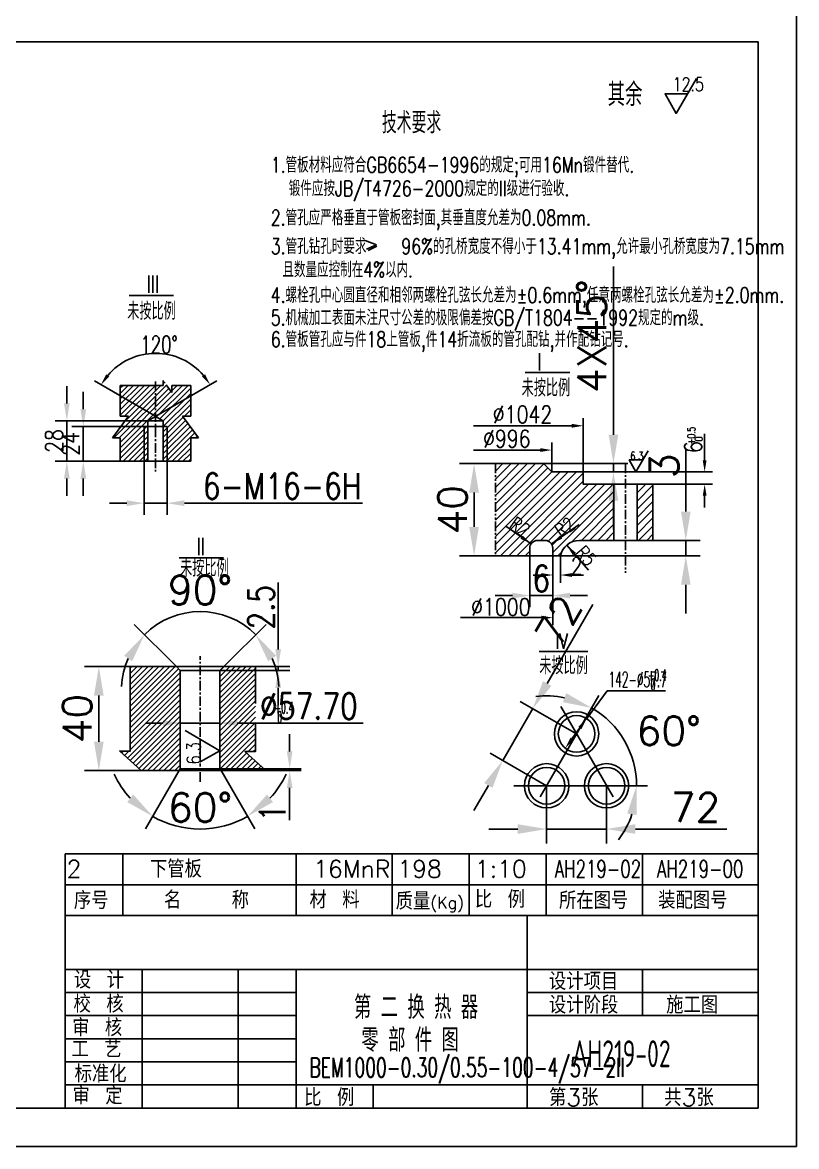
# Model space of a CAD drawing. Header units: millimetres. Extents: x 394735 to 397054, y -22030 to -21189.
# Drawn here: x 395374.6 to 395575.7, y -22023.9 to -21731.9 of the extents above; entities that cross this region are included whole.
import ezdxf

# ---------------------------------------------------------------- set-up
doc = ezdxf.new("R2010")
doc.units = ezdxf.units.MM
doc.linetypes.add('CENTERX2', pattern=[4, 2.5, -0.5, 0.5, -0.5])
doc.linetypes.add('PHANTOMX2', pattern=[5, 2.5, -0.5, 0.5, -0.5, 0.5, -0.5])
for name, color, linetype in [('16CEN', 6, 'CENTERX2'), ('16CON', 4, 'Continuous'), ('16CON2', 3, 'Continuous'), ('16DIM', 3, 'Continuous'), ('16TXT', 3, 'Continuous'), ('PHANTOMX2', 3, 'PHANTOMX2')]:
    doc.layers.add(name, color=color, linetype=linetype)
doc.styles.add('HZ', font='txt', dxfattribs={"width": 0.8, "bigfont": 'HZTXT.SHX'})
doc.styles.add('HZ1', font='ascii.shx', dxfattribs={"width": 0.75, "bigfont": 'hztxt2.shx'})
doc.styles.get("Standard").update_dxf_attribs({"font": 'txt', "bigfont": 'gbcbig.shx'})
doc.dimstyles.get("Standard").update_dxf_attribs({"dimscale": 1.5, "dimtxt": 5, "dimasz": 5, "dimexe": 2.5, "dimexo": 0, "dimgap": 1.25, "dimtad": 3, "dimdec": 0, "dimdsep": 46, "dimtxsty": 'Standard', "dimcen": 0, "dimaunit": 1, "dimadec": 0, "dimazin": 0, "dimtfac": 1, "dimtdec": 4, "dimtmove": 0, "dimatfit": 1, "dimfxl": 1, "dimtolj": 1, "dimtzin": 0, "dimarcsym": 0})

# ---------------------------------------------------------------- blocks, each defined once
blk = doc.blocks.new('*D635')
at = {"layer": '16DIM', "color": 0, "lineweight": -2}
for p, q in [((395425.88, -21902.76), (395425.88, -21916.92)), ((395415.58, -21903.83), (395415.58, -21916.92)), ((395411.08, -21913.92), (395406.58, -21913.92)), ((395415.58, -21913.92), (395425.88, -21913.92)), ((395430.38, -21913.92), (395463.08, -21913.92))]:
    blk.add_line(p, q, dxfattribs=at)
at = {"layer": '16DIM', "color": 0}
for points in [[(395411.08, -21913.17), (395411.08, -21914.67), (395415.58, -21913.92)], [(395430.38, -21913.17), (395430.38, -21914.67), (395425.88, -21913.92)]]:
    blk.add_solid(points, dxfattribs=at)
at = {"layer": 'Defpoints', "color": 0}
for p in [(395425.88, -21902.76), (395415.58, -21903.83), (395425.88, -21913.92)]:
    blk.add_point(p, dxfattribs=at)
at = {"layer": '16DIM', "color": 0, "insert": (395448.98, -21909.49), "char_height": 6.75, "attachment_point": 5, "style": 'HZ'}
blk.add_mtext('\\A1;%%C57.70', dxfattribs=at)
blk = doc.blocks.new('*D636')
at = {"layer": '16DIM', "color": 0, "lineweight": -2}
for p, q in [((395441.01, -21894.74), (395441.01, -21877.34)), ((395429.68, -21899.24), (395444.01, -21899.24)), ((395441.01, -21900.24), (395441.01, -21899.24)), ((395425.8, -21900.24), (395444.01, -21900.24)), ((395441.01, -21904.74), (395441.01, -21909.24))]:
    blk.add_line(p, q, dxfattribs=at)
at = {"layer": '16DIM', "color": 0}
for points in [[(395440.26, -21894.74), (395441.76, -21894.74), (395441.01, -21899.24)], [(395440.26, -21904.74), (395441.76, -21904.74), (395441.01, -21900.24)]]:
    blk.add_solid(points, dxfattribs=at)
at = {"layer": 'Defpoints', "color": 0}
for p in [(395429.68, -21899.24), (395441.01, -21899.24), (395425.8, -21900.24)]:
    blk.add_point(p, dxfattribs=at)
at = {"layer": '16DIM', "color": 0, "insert": (395436.58, -21883.79), "char_height": 6.75, "attachment_point": 5, "rotation": 90, "style": 'HZ'}
blk.add_mtext('\\A1;2.5', dxfattribs=at)
blk = doc.blocks.new('*D637')
at = {"layer": '16DIM', "color": 0, "lineweight": -2}
for p, q in [((395443.99, -21921.24), (395443.99, -21916.74)), ((395425.88, -21925.74), (395446.99, -21925.74)), ((395434.17, -21926.24), (395446.99, -21926.24)), ((395443.99, -21925.74), (395443.99, -21926.24)), ((395443.99, -21930.74), (395443.99, -21939.14))]:
    blk.add_line(p, q, dxfattribs=at)
at = {"layer": '16DIM', "color": 0}
for points in [[(395443.24, -21921.24), (395444.74, -21921.24), (395443.99, -21925.74)], [(395443.24, -21930.74), (395444.74, -21930.74), (395443.99, -21926.24)]]:
    blk.add_solid(points, dxfattribs=at)
at = {"layer": 'Defpoints', "color": 0}
for p in [(395425.88, -21925.74), (395434.17, -21926.24), (395443.99, -21926.24)]:
    blk.add_point(p, dxfattribs=at)
at = {"layer": '16DIM', "color": 0, "insert": (395439.56, -21937.19), "char_height": 6.75, "attachment_point": 5, "rotation": 90, "style": 'HZ'}
blk.add_mtext('\\A1;1', dxfattribs=at)
blk = doc.blocks.new('*D641')
at = {"layer": '16DIM', "color": 0, "lineweight": -2}
for p, q in [((395414.58, -21899.24), (395403.62, -21888.28)), ((395426.88, -21899.24), (395437.85, -21888.28))]:
    blk.add_line(p, q, dxfattribs=at)
for start, end in [(45, 135), (156.135, 177.2699), (2.7301, 23.865)]:
    blk.add_arc((395420.73, -21905.39), 20.45, start, end, dxfattribs=at)
at = {"layer": '16DIM', "color": 0}
for points in [[(395401, -21896.41), (395403.07, -21897.83), (395406.28, -21890.94)], [(395438.4, -21897.83), (395440.47, -21896.41), (395435.19, -21890.94)]]:
    blk.add_solid(points, dxfattribs=at)
at = {"layer": 'Defpoints', "color": 0}
for p in [(395426.03, -21885.64), (395414.58, -21899.24), (395426.88, -21899.24), (395415.58, -21900.24), (395425.88, -21900.24)]:
    blk.add_point(p, dxfattribs=at)
at = {"layer": '16DIM', "color": 0, "insert": (395420.73, -21879.32), "char_height": 7.5, "attachment_point": 5}
blk.add_mtext('\\A1;90%%D', dxfattribs=at)
blk = doc.blocks.new('*D642')
at = {"layer": '16DIM', "color": 0, "lineweight": -2}
for p, q in [((395415.3, -21926.24), (395406.56, -21941.38)), ((395426.17, -21926.24), (395434.91, -21941.38))]:
    blk.add_line(p, q, dxfattribs=at)
for start, end in [(204.9396, 222.4698), (317.5302, 335.0604), (240, 300)]:
    blk.add_arc((395420.73, -21916.82), 24.61, start, end, dxfattribs=at)
at = {"layer": '16DIM', "color": 0}
for points in [[(395403.37, -21932.47), (395401.8, -21934.42), (395408.43, -21938.14)], [(395439.67, -21934.42), (395438.1, -21932.47), (395433.04, -21938.14)]]:
    blk.add_solid(points, dxfattribs=at)
at = {"layer": 'Defpoints', "color": 0}
for p in [(395415.3, -21926.24), (395415.58, -21925.74), (395425.88, -21925.74), (395426.17, -21926.24), (395416.46, -21941.06)]:
    blk.add_point(p, dxfattribs=at)
at = {"layer": '16DIM', "color": 0, "insert": (395420.73, -21935.81), "char_height": 7.5, "attachment_point": 5}
blk.add_mtext('\\A1;60%%D', dxfattribs=at)
blk = doc.blocks.new('*D643')
at = {"layer": '16CON2', "color": 0, "lineweight": -2}
blk.add_line((395522.39, -21910.02), (395524.3, -21906.71), dxfattribs=at)
for start, end in [(78.4807, 96.9615), (0, 60), (323.0385, 341.5193)]:
    blk.add_arc((395510.75, -21930.18), 23.35, start, end, dxfattribs=at)
at = {"layer": '16CON2', "color": 0}
for points in [[(395515.86, -21906.13), (395514.97, -21908.46), (395522.43, -21909.95)], [(395531.67, -21937.38), (395534.13, -21937.78), (395534.1, -21930.18)]]:
    blk.add_solid(points, dxfattribs=at)
at = {"layer": 'Defpoints', "color": 0}
for p in [(395522.39, -21910.02), (395528.64, -21915.17), (395502.22, -21930.18), (395536.96, -21930.18), (395509.08, -21933.07)]:
    blk.add_point(p, dxfattribs=at)
at = {"layer": '16CON2', "color": 0, "insert": (395542.47, -21915.91), "char_height": 7.5, "attachment_point": 5}
blk.add_mtext('\\A1;60%%D', dxfattribs=at)
blk = doc.blocks.new('*D644')
at = {"layer": '16CON2', "color": 0, "lineweight": -2}
for p, q in [((395510.9, -21903.63), (395522.77, -21883.06)), ((395518.53, -21916.7), (395503.9, -21908.25)), ((395499.36, -21923.6), (395507.15, -21910.12)), ((395510.75, -21930.18), (395496.11, -21921.73)), ((395495.61, -21930.1), (395491.86, -21936.59))]:
    blk.add_line(p, q, dxfattribs=at)
at = {"layer": '16CON2', "color": 0}
for points in [[(395509.81, -21903), (395511.98, -21904.25), (395507.15, -21910.12)], [(395494.53, -21929.47), (395496.69, -21930.72), (395499.36, -21923.6)]]:
    blk.add_solid(points, dxfattribs=at)
at = {"layer": 'Defpoints', "color": 0}
for p in [(395507.15, -21910.12), (395518.53, -21916.7), (395510.75, -21930.18)]:
    blk.add_point(p, dxfattribs=at)
at = {"layer": '16CON2', "color": 0, "insert": (395513.84, -21887.28), "char_height": 7.5, "attachment_point": 5, "rotation": 60}
blk.add_mtext('\\A1;72', dxfattribs=at)
blk = doc.blocks.new('*D645')
at = {"layer": '16CON2', "color": 0, "lineweight": -2}
for p, q in [((395510.75, -21930.18), (395510.75, -21945.17)), ((395526.32, -21930.18), (395526.32, -21945.17)), ((395503.25, -21941.42), (395495.75, -21941.42)), ((395510.75, -21941.42), (395526.32, -21941.42)), ((395533.82, -21941.42), (395557.57, -21941.42))]:
    blk.add_line(p, q, dxfattribs=at)
at = {"layer": '16CON2', "color": 0}
for points in [[(395503.25, -21940.17), (395503.25, -21942.67), (395510.75, -21941.42)], [(395533.82, -21940.17), (395533.82, -21942.67), (395526.32, -21941.42)]]:
    blk.add_solid(points, dxfattribs=at)
at = {"layer": 'Defpoints', "color": 0}
for p in [(395510.75, -21930.18), (395526.32, -21930.18), (395526.32, -21941.42)]:
    blk.add_point(p, dxfattribs=at)
at = {"layer": '16CON2', "color": 0, "insert": (395549.44, -21935.8), "char_height": 7.5, "attachment_point": 5}
blk.add_mtext('\\A1;72', dxfattribs=at)
blk = doc.blocks.new('*D646')
at = {"layer": '16CON2', "color": 0, "lineweight": -2}
for p, q in [((395506.35, -21870.45), (395506.35, -21883.78)), ((395512.35, -21870.45), (395512.35, -21883.78)), ((395501.85, -21880.78), (395497.35, -21880.78)), ((395512.35, -21880.78), (395506.35, -21880.78)), ((395516.85, -21880.78), (395521.35, -21880.78))]:
    blk.add_line(p, q, dxfattribs=at)
at = {"layer": '16CON2', "color": 0}
for points in [[(395501.85, -21880.03), (395501.85, -21881.53), (395506.35, -21880.78)], [(395516.85, -21880.03), (395516.85, -21881.53), (395512.35, -21880.78)]]:
    blk.add_solid(points, dxfattribs=at)
at = {"layer": 'Defpoints', "color": 0}
for p in [(395506.35, -21870.45), (395512.35, -21870.45), (395506.35, -21880.78)]:
    blk.add_point(p, dxfattribs=at)
at = {"layer": '16CON2', "color": 0, "insert": (395509.35, -21876.36), "char_height": 6.75, "attachment_point": 5, "style": 'HZ'}
blk.add_mtext('\\A1;6', dxfattribs=at)
blk = doc.blocks.new('*D647')
at = {"layer": '16CON2', "color": 0, "lineweight": -2}
for p, q in [((395546.89, -21858.95), (395546.89, -21842.7)), ((395524.23, -21866.45), (395550.64, -21866.45)), ((395546.89, -21870.45), (395546.89, -21866.45)), ((395514.35, -21870.45), (395550.64, -21870.45)), ((395546.89, -21877.95), (395546.89, -21885.45))]:
    blk.add_line(p, q, dxfattribs=at)
at = {"layer": '16CON2', "color": 0}
for points in [[(395545.64, -21858.95), (395548.14, -21858.95), (395546.89, -21866.45)], [(395545.64, -21877.95), (395548.14, -21877.95), (395546.89, -21870.45)]]:
    blk.add_solid(points, dxfattribs=at)
at = {"layer": 'Defpoints', "color": 0}
for p in [(395524.23, -21866.45), (395546.89, -21866.45), (395514.35, -21870.45)]:
    blk.add_point(p, dxfattribs=at)
at = {"layer": '16CON2', "color": 0, "insert": (395541.27, -21847.08), "char_height": 7.5, "attachment_point": 5, "rotation": 90}
blk.add_mtext('\\A1;3', dxfattribs=at)
blk = doc.blocks.new('*D648')
at = {"layer": '16DIM', "color": 0, "lineweight": -2}
for p, q in [((395390.39, -21832.37), (395390.39, -21827.87)), ((395406.17, -21836.87), (395387.39, -21836.87)), ((395390.39, -21836.87), (395390.39, -21845.87)), ((395400.54, -21845.87), (395387.39, -21845.87)), ((395390.39, -21850.37), (395390.39, -21854.87))]:
    blk.add_line(p, q, dxfattribs=at)
at = {"layer": '16DIM', "color": 0}
for points in [[(395389.64, -21832.37), (395391.14, -21832.37), (395390.39, -21836.87)], [(395389.64, -21850.37), (395391.14, -21850.37), (395390.39, -21845.87)]]:
    blk.add_solid(points, dxfattribs=at)
at = {"layer": 'Defpoints', "color": 0}
for p in [(395406.17, -21836.87), (395390.39, -21845.87), (395400.54, -21845.87)]:
    blk.add_point(p, dxfattribs=at)
at = {"layer": '16DIM', "color": 0, "insert": (395387.09, -21841.37), "char_height": 4.5, "attachment_point": 5, "rotation": 90, "style": 'HZ'}
blk.add_mtext('\\A1;24', dxfattribs=at)
blk = doc.blocks.new('*D649')
at = {"layer": '16DIM', "color": 0, "lineweight": -2}
for p, q in [((395386.11, -21830.87), (395386.11, -21826.37)), ((395407.17, -21835.37), (395383.11, -21835.37)), ((395386.11, -21835.37), (395386.11, -21845.87)), ((395392.02, -21845.87), (395383.11, -21845.87)), ((395386.11, -21850.37), (395386.11, -21854.87))]:
    blk.add_line(p, q, dxfattribs=at)
at = {"layer": '16DIM', "color": 0}
for points in [[(395385.36, -21830.87), (395386.86, -21830.87), (395386.11, -21835.37)], [(395385.36, -21850.37), (395386.86, -21850.37), (395386.11, -21845.87)]]:
    blk.add_solid(points, dxfattribs=at)
at = {"layer": 'Defpoints', "color": 0}
for p in [(395407.17, -21835.37), (395386.11, -21845.87), (395392.02, -21845.87)]:
    blk.add_point(p, dxfattribs=at)
at = {"layer": '16DIM', "color": 0, "insert": (395382.81, -21840.62), "char_height": 4.5, "attachment_point": 5, "rotation": 90, "style": 'HZ'}
blk.add_mtext('\\A1;28', dxfattribs=at)
blk = doc.blocks.new('*D650')
at = {"layer": '16CON2', "color": 0, "lineweight": -2}
for p, q in [((395406.17, -21845.87), (395406.17, -21859.77)), ((395412.17, -21845.87), (395412.17, -21859.77)), ((395401.67, -21856.77), (395397.17, -21856.77)), ((395406.17, -21856.77), (395412.17, -21856.77)), ((395416.67, -21856.77), (395462.87, -21856.77))]:
    blk.add_line(p, q, dxfattribs=at)
at = {"layer": '16CON2', "color": 0}
for points in [[(395401.67, -21856.02), (395401.67, -21857.52), (395406.17, -21856.77)], [(395416.67, -21856.02), (395416.67, -21857.52), (395412.17, -21856.77)]]:
    blk.add_solid(points, dxfattribs=at)
at = {"layer": 'Defpoints', "color": 0}
for p in [(395406.17, -21845.87), (395412.17, -21845.87), (395412.17, -21856.77)]:
    blk.add_point(p, dxfattribs=at)
at = {"layer": '16CON2', "color": 0, "insert": (395442.02, -21852.34), "char_height": 6.75, "attachment_point": 5, "style": 'HZ'}
blk.add_mtext('\\A1;6-M16-6H', dxfattribs=at)
blk = doc.blocks.new('*D722')
at = {"layer": '16CON2', "color": 0, "lineweight": -2}
for p, q in [((395407.19, -21899.24), (395390.67, -21899.24)), ((395394.42, -21918.74), (395394.42, -21906.74)), ((395405.65, -21926.24), (395390.67, -21926.24))]:
    blk.add_line(p, q, dxfattribs=at)
at = {"layer": '16CON2', "color": 0}
for points in [[(395393.17, -21906.74), (395395.67, -21906.74), (395394.42, -21899.24)], [(395393.17, -21918.74), (395395.67, -21918.74), (395394.42, -21926.24)]]:
    blk.add_solid(points, dxfattribs=at)
at = {"layer": 'Defpoints', "color": 0}
for p in [(395394.42, -21899.24), (395407.19, -21899.24), (395405.65, -21926.24)]:
    blk.add_point(p, dxfattribs=at)
at = {"layer": '16CON2', "color": 0, "insert": (395388.8, -21912.74), "char_height": 7.5, "attachment_point": 5, "rotation": 90}
blk.add_mtext('\\A1;40', dxfattribs=at)
blk = doc.blocks.new('*D723')
at = {"layer": '16CON2', "color": 0, "lineweight": -2}
for p, q in [((395497.49, -21846.5), (395488.15, -21846.5)), ((395491.9, -21862.95), (395491.9, -21854)), ((395497.49, -21870.45), (395488.15, -21870.45))]:
    blk.add_line(p, q, dxfattribs=at)
at = {"layer": '16CON2', "color": 0}
for points in [[(395490.65, -21854), (395493.15, -21854), (395491.9, -21846.5)], [(395490.65, -21862.95), (395493.15, -21862.95), (395491.9, -21870.45)]]:
    blk.add_solid(points, dxfattribs=at)
at = {"layer": 'Defpoints', "color": 0}
for p in [(395491.9, -21846.5), (395497.49, -21846.5), (395497.49, -21870.45)]:
    blk.add_point(p, dxfattribs=at)
at = {"layer": '16CON2', "color": 0, "insert": (395486.28, -21858.48), "char_height": 7.5, "attachment_point": 5, "rotation": 90}
blk.add_mtext('\\A1;40', dxfattribs=at)
blk = doc.blocks.new('*D779')
at = {"layer": '16CON2', "color": 0, "lineweight": -2}
for p, q in [((395528.1, -21839), (395528.1, -21795.25)), ((395509.95, -21846.5), (395531.85, -21846.5)), ((395528.1, -21848.62), (395528.1, -21846.5)), ((395512.14, -21848.62), (395531.85, -21848.62)), ((395528.1, -21856.12), (395528.1, -21863.62))]:
    blk.add_line(p, q, dxfattribs=at)
at = {"layer": '16CON2', "color": 0}
for points in [[(395526.85, -21839), (395529.35, -21839), (395528.1, -21846.5)], [(395526.85, -21856.12), (395529.35, -21856.12), (395528.1, -21848.62)]]:
    blk.add_solid(points, dxfattribs=at)
at = {"layer": 'Defpoints', "color": 0}
for p in [(395509.95, -21846.5), (395528.1, -21846.5), (395512.14, -21848.62)]:
    blk.add_point(p, dxfattribs=at)
at = {"layer": '16CON2', "color": 0, "insert": (395522.48, -21813.37), "char_height": 7.5, "attachment_point": 5, "rotation": 90}
blk.add_mtext('\\A1;4X45%%D', dxfattribs=at)

msp = doc.modelspace()

# ---------------------------------------------------------------- hatches: boundary and pattern name
at = {"layer": '16CON2'}
h = msp.add_hatch(dxfattribs=at)
h.set_pattern_fill('ANSI31', color=256, scale=8, style=0)
h.set_pattern_definition([(45, (395476.7592, -22884.2328), (-0.7071068, 0.7071068), [])])
h.paths.add_polyline_path([(395399.97, -21826.17), (395399.97, -21834.17), (395402.1, -21834.17), (395397.93, -21839.8), (395399.97, -21839.8), (395399.97, -21845.87), (395406.17, -21845.87), (395406.17, -21836.87), (395407.17, -21836.87), (395407.17, -21835.37), (395409.17, -21834.22), (395409.17, -21826.17)])
h.paths.add_polyline_path([(395412.17, -21845.87), (395418.28, -21845.87), (395418.28, -21839.8), (395420.32, -21839.8), (395416.15, -21834.17), (395418.28, -21834.17), (395418.28, -21826.17), (395413.37, -21826.17), (395413.37, -21828.05), (395411.09, -21824.89), (395411.09, -21826.17), (395409.17, -21826.17), (395409.17, -21834.22), (395411.17, -21835.37), (395411.17, -21836.87), (395412.17, -21836.87)])
h.paths.add_polyline_path([(395411.17, -21845.87), (395412.17, -21845.87), (395412.17, -21836.87), (395411.17, -21836.87)], flags=17)
h.paths.add_polyline_path([(395406.17, -21845.87), (395407.17, -21845.87), (395407.17, -21836.87), (395406.17, -21836.87)], flags=16)
h = msp.add_hatch(dxfattribs=at)
h.set_pattern_fill('ANSI31', color=256, scale=12, style=0)
h.set_pattern_definition([(45, (395591.6488, -22649.4551), (-1.0606602, 1.0606602), [])])
h.paths.add_polyline_path([(395497.49, -21870.45), (395506.35, -21870.45), (395506.35, -21868.45, -0.414214), (395508.35, -21866.45), (395510.35, -21866.45, -0.414214), (395512.35, -21868.45), (395512.35, -21870.45), (395514.35, -21870.45, -0.356394), (395519.25, -21866.45), (395526.15, -21866.45), (395528.24, -21866.45), (395528.24, -21851.86), (395520.27, -21851.86), (395520.27, -21848.62), (395512.07, -21848.62), (395509.95, -21846.5), (395497.49, -21846.5)])
h.paths.add_polyline_path([(395538.35, -21851.86), (395534.24, -21851.86), (395534.24, -21866.45), (395538.35, -21866.45)])
h.paths.add_polyline_path([(395512.37, -21861.93), (395515.51, -21859.76), (395518.5, -21864.07), (395515.36, -21866.25)], flags=24)
h.paths.add_polyline_path([(395503.7, -21859.66), (395506.83, -21861.83), (395503.84, -21866.15), (395500.71, -21863.97)], flags=24)
h = msp.add_hatch(dxfattribs=at)
h.set_pattern_fill('ANSI31', color=256, scale=8, style=0)
h.set_pattern_definition([(45, (395516.9676, -22731.3351), (-0.7071068, 0.7071068), [])])
h.paths.add_polyline_path([(395415.58, -21900.24), (395414.58, -21899.24), (395402.58, -21899.24), (395402.58, -21921.16), (395399.85, -21921.16), (395405.39, -21926.24), (395415.3, -21926.24), (395415.58, -21925.74)])
h.paths.add_polyline_path([(395435.11, -21899.24), (395426.88, -21899.24), (395425.88, -21900.24), (395425.88, -21925.74), (395426.17, -21926.24), (395437.76, -21926.24), (395432.39, -21921.31), (395435.11, -21921.31)])
h.paths.add_polyline_path([(395428.46, -21907.59), (395441.64, -21907.59), (395441.64, -21914.34), (395428.46, -21914.34)], flags=9)

# ---------------------------------------------------------------- linework, layer by layer
for p, q in [((395180.15, -21736.9), (395565.65, -21736.9)), ((395565.65, -21736.9), (395565.65, -22013.9)), ((395565.65, -22013.9), (395180.15, -22013.9))]:
    msp.add_line(p, q)
at = {"color": 3, "linetype": 'ByBlock'}
for p, q in [((395520.27, -21850.18), (395520.27, -21834.67)), ((395517.27, -21836.67), (395491.71, -21836.67)), ((395512.07, -21848.56), (395512.07, -21840.97)), ((395551.79, -21845.62), (395551.79, -21838.72)), ((395509.07, -21842.97), (395491.71, -21842.97)), ((395520.33, -21848.62), (395553.79, -21848.62)), ((395538.42, -21851.86), (395553.79, -21851.86)), ((395551.79, -21854.86), (395551.79, -21857.86)), ((395512.35, -21881.07), (395512.35, -21888.5)), ((395509.35, -21886.5), (395488.36, -21886.5))]:
    msp.add_line(p, q, dxfattribs=at)
for points in [[(395517.27, -21836.17), (395517.27, -21837.17), (395520.27, -21836.67)], [(395509.07, -21842.47), (395509.07, -21843.47), (395512.07, -21842.97)], [(395551.29, -21845.62), (395552.29, -21845.62), (395551.79, -21848.62)], [(395551.29, -21854.86), (395552.29, -21854.86), (395551.79, -21851.86)], [(395509.35, -21886), (395509.35, -21887), (395512.35, -21886.5)]]:
    msp.add_solid(points, dxfattribs=at)
at = {"layer": '16CEN'}
for p, q in [((395409.17, -21825.15), (395409.17, -21848.55)), ((395531.24, -21846.46), (395531.24, -21874.88)), ((395420.73, -21917.45), (395420.73, -21896.48)), ((395420.73, -21929.18), (395420.73, -21924.36))]:
    msp.add_line(p, q, dxfattribs=at)
at = {"layer": '16CON'}
for p, q in [((395407.17, -21835.37), (395407.17, -21836.87)), ((395411.17, -21835.37), (395407.17, -21835.37)), ((395411.17, -21835.37), (395411.17, -21836.87)), ((395412.17, -21836.87), (395406.17, -21836.87)), ((395407.17, -21836.87), (395407.17, -21845.87)), ((395411.17, -21836.87), (395411.17, -21845.87)), ((395409.17, -21845.87), (395399.97, -21845.87)), ((395418.28, -21845.87), (395409.17, -21845.87)), ((395528.24, -21851.86), (395528.24, -21866.45)), ((395534.24, -21851.86), (395534.24, -21866.45)), ((395510.35, -21866.45), (395508.35, -21866.45)), ((395526.15, -21866.45), (395519.25, -21866.45)), ((395514.35, -21870.45), (395497.49, -21870.45)), ((395402.58, -21899.24), (395420.73, -21899.24)), ((395435.11, -21899.24), (395420.73, -21899.24)), ((395415.58, -21900.24), (395415.58, -21925.74)), ((395415.58, -21900.24), (395420.73, -21900.24)), ((395425.88, -21900.24), (395420.73, -21900.24)), ((395425.88, -21900.24), (395425.88, -21925.74)), ((395405.39, -21926.24), (395420.73, -21926.24)), ((395415.58, -21925.74), (395415.3, -21926.24)), ((395415.58, -21925.74), (395420.73, -21925.74)), ((395425.88, -21925.74), (395420.73, -21925.74)), ((395437.76, -21926.24), (395420.73, -21926.24)), ((395425.88, -21925.74), (395426.17, -21926.24))]:
    msp.add_line(p, q, dxfattribs=at)
for points in [[(395409.17, -21834.22), (395407.17, -21835.37)], [(395411.17, -21835.37), (395409.17, -21834.22)], [(395526.15, -21866.45), (395538.35, -21866.45), (395538.35, -21851.86), (395520.27, -21851.86), (395520.27, -21848.62), (395512.07, -21848.62), (395509.95, -21846.5), (395497.49, -21846.5)], [(395506.35, -21870.45), (395506.35, -21868.45)], [(395512.35, -21870.45), (395512.35, -21868.45)], [(395415.58, -21900.24), (395414.58, -21899.24)], [(395425.88, -21900.24), (395426.88, -21899.24)]]:
    msp.add_lwpolyline(points, dxfattribs=at)
for centre, radius in [((395518.53, -21916.7), 5.75), ((395518.53, -21916.7), 4.75), ((395510.75, -21930.18), 5.75), ((395510.75, -21930.18), 4.75), ((395526.32, -21930.18), 5.75), ((395526.32, -21930.18), 4.75)]:
    msp.add_circle(centre, radius, dxfattribs=at)
for centre, radius, start, end in [((395508.35, -21868.45), 2, 90, 180), ((395510.35, -21868.45), 2, 0, 90), ((395519.25, -21871.45), 5, 90, 168.463)]:
    msp.add_arc(centre, radius, start, end, dxfattribs=at)
at = {"layer": '16CON2'}
for p, q in [((395575.65, -22023.9), (395575.65, -21429.9)), ((395463.63, -21788.56), (395466.58, -21789.64)), ((395466.58, -21789.64), (395463.96, -21790.78)), ((395466.61, -21789.97), (395464.41, -21791.15)), ((395402.28, -21802.85), (395413.82, -21802.85)), ((395505.18, -21822.85), (395516.73, -21822.85)), ((395411.09, -21826.17), (395399.97, -21826.17)), ((395399.97, -21834.17), (395399.97, -21826.17)), ((395418.28, -21826.17), (395413.37, -21826.17)), ((395418.28, -21834.17), (395418.28, -21826.17)), ((395402.1, -21834.17), (395397.93, -21839.8)), ((395399.97, -21834.17), (395402.1, -21834.17)), ((395416.15, -21834.17), (395420.32, -21839.8)), ((395418.28, -21834.17), (395416.15, -21834.17)), ((395406.17, -21836.87), (395406.17, -21845.87)), ((395412.17, -21836.87), (395412.17, -21845.87)), ((395397.93, -21839.8), (395399.97, -21839.8)), ((395399.97, -21845.87), (395399.97, -21839.8)), ((395418.28, -21845.87), (395418.28, -21839.8)), ((395420.32, -21839.8), (395418.28, -21839.8)), ((395415.25, -21870.97), (395426.8, -21870.97)), ((395508.78, -21895.34), (395521.48, -21895.34)), ((395522.39, -21910.02), (395509.08, -21933.07)), ((395514.45, -21909.62), (395527.99, -21933.07)), ((395502.22, -21930.18), (395536.96, -21930.18)), ((394734.65, -22023.9), (395575.65, -22023.9))]:
    msp.add_line(p, q, dxfattribs=at)
at = {"layer": '16CON2', "color": 3, "linetype": 'ByBlock'}
for p, q in [((395512.35, -21870.51), (395512.35, -21877.44)), ((395514.35, -21870.51), (395514.35, -21877.44)), ((395509.35, -21875.44), (395507.21, -21875.44)), ((395517.35, -21875.44), (395520.35, -21875.44))]:
    msp.add_line(p, q, dxfattribs=at)
for p in [(395512.35, -21870.45), (395512.35, -21875.44)]:
    msp.add_point(p, dxfattribs=at)
for points in [[(395509.35, -21874.94), (395509.35, -21875.94), (395512.35, -21875.44)], [(395517.35, -21874.94), (395517.35, -21875.94), (395514.35, -21875.44)]]:
    msp.add_solid(points, dxfattribs=at)
at = {"layer": '16DIM', "color": 3, "linetype": 'ByBlock'}
for p, q in [((395409.11, -21834.19), (395393.26, -21825.03)), ((395409.22, -21834.19), (395425.08, -21825.03)), ((395500.11, -21862.74), (395506.71, -21867.31)), ((395519.2, -21862.32), (395512, -21867.31)), ((395521.63, -21874.18), (395515.96, -21867.68)), ((395431.42, -21899.24), (395434.11, -21899.24)), ((395521.17, -21912.74), (395526.48, -21905.48)), ((395517.33, -21917.99), (395519.4, -21915.16))]:
    msp.add_line(p, q, dxfattribs=at)
at = {"layer": '16DIM', "color": 3}
msp.add_line((395526.48, -21905.48), (395541.65, -21905.48), dxfattribs=at)
at = {"layer": '16DIM', "color": 3, "linetype": 'ByBlock'}
msp.add_arc((395409.17, -21834.22), 16.37, 40.5128, 139.4872, dxfattribs=at)
for p in [(395431.35, -21899.24), (395432.11, -21899.24)]:
    msp.add_point(p, dxfattribs=at)
for points in [[(395397.13, -21823.87), (395396.31, -21823.29), (395394.99, -21826.03)], [(395422.02, -21823.29), (395421.21, -21823.87), (395423.35, -21826.03)], [(395504.53, -21865.19), (395503.96, -21866.01), (395506.71, -21867.31)], [(395514.18, -21865.19), (395514.75, -21866.01), (395512, -21867.31)], [(395518.31, -21869.62), (395517.56, -21870.27), (395515.96, -21867.68)], [(395518.99, -21914.87), (395519.8, -21915.46), (395521.17, -21912.74)], [(395516.93, -21917.69), (395517.73, -21918.28), (395515.56, -21920.41)]]:
    msp.add_solid(points, dxfattribs=at)
at = {"layer": '16TXT'}
for p, q in [((395385.65, -21947.9), (395565.65, -21947.9)), ((395385.65, -21963.9), (395385.65, -21947.9)), ((395400.65, -21963.9), (395400.65, -21947.9)), ((395445.65, -21963.9), (395445.65, -21947.9)), ((395470.65, -21963.9), (395470.65, -21947.9)), ((395490.65, -21963.9), (395490.65, -21947.9)), ((395510.65, -21963.9), (395510.65, -21947.9)), ((395535.65, -21963.9), (395535.65, -21947.9)), ((395385.65, -21955.9), (395565.65, -21955.9)), ((395565.65, -21963.9), (395385.65, -21963.9)), ((395385.65, -21963.9), (395385.65, -22013.9)), ((395505.65, -21963.9), (395505.65, -22013.9)), ((395565.65, -21977.9), (395385.65, -21977.9)), ((395405.65, -21977.9), (395405.65, -22013.9)), ((395430.65, -21977.9), (395430.65, -22013.9)), ((395445.65, -21977.9), (395445.65, -22013.9)), ((395535.65, -21977.9), (395535.65, -21989.9)), ((395445.65, -21983.9), (395385.65, -21983.9)), ((395565.65, -21983.9), (395505.65, -21983.9)), ((395445.65, -21989.9), (395385.65, -21989.9)), ((395565.65, -21989.9), (395505.65, -21989.9)), ((395445.65, -21995.9), (395385.65, -21995.9)), ((395445.65, -22001.9), (395385.65, -22001.9)), ((395565.65, -22007.9), (395385.65, -22007.9)), ((395465.65, -22007.9), (395465.65, -22013.9)), ((395535.65, -22007.9), (395535.65, -22013.9))]:
    msp.add_line(p, q, dxfattribs=at)
at = {"layer": '16TXT', "color": 3}
for points in [[(395547.53, -21750.39), (395541.51, -21750.39), (395544.36, -21755.52), (395549.63, -21746.47)], [(395535.84, -21845.52), (395532.2, -21845.52), (395533.93, -21848.62), (395537.11, -21843.15)], [(395420.76, -21917.94), (395420.76, -21923.97), (395425.89, -21921.11), (395416.85, -21915.84)]]:
    msp.add_lwpolyline(points, dxfattribs=at)
at = {"layer": '16TXT'}
for points in [[(395402.58, -21899.05), (395402.58, -21921.16), (395399.85, -21921.16), (395405.39, -21926.24)], [(395435.11, -21899.2), (395435.11, -21908.77)], [(395435.11, -21914.06), (395435.11, -21921.31), (395432.39, -21921.31), (395437.76, -21926.24)]]:
    msp.add_lwpolyline(points, dxfattribs=at)
at = {"layer": 'Defpoints', "color": 0, "linetype": 'ByBlock'}
for p in [(395414.77, -21818.83), (395407.17, -21835.37), (395409.17, -21834.22), (395409.17, -21834.22), (395411.17, -21835.37), (395512.07, -21848.62), (395520.27, -21848.62), (395520.27, -21850.24), (395538.35, -21851.86), (395506.71, -21867.31), (395512, -21867.31), (395515.96, -21867.68), (395514.35, -21870.45), (395519.25, -21871.45), (395512.35, -21882.78), (395414.58, -21899.24), (395415.58, -21900.24), (395415.58, -21900.24), (395521.17, -21912.74), (395521.34, -21912.86), (395515.73, -21920.53), (395410.29, -21926.24), (395415.3, -21926.24), (395415.58, -21925.74), (395415.58, -21925.74)]:
    msp.add_point(p, dxfattribs=at)
at = {"layer": 'Defpoints', "color": 3, "linetype": 'ByBlock'}
msp.add_point((395551.79, -21848.62), dxfattribs=at)
at = {"layer": 'PHANTOMX2'}
for p, q in [((395411.09, -21824.89), (395411.09, -21826.17)), ((395413.37, -21828.05), (395411.09, -21824.89)), ((395413.37, -21826.17), (395413.37, -21828.05)), ((395497.49, -21846.5), (395497.49, -21870.45))]:
    msp.add_line(p, q, dxfattribs=at)

# ---------------------------------------------------------------- texts
at = {"color": 3, "linetype": 'ByBlock', "char_height": 4.5, "attachment_point": 5, "style": 'HZ'}
for s, insert in [('\\A1;∅1042', (395504.49, -21833.72)), ('\\A1;∅996', (395500.39, -21840.02)), ('\\A1;∅1000', (395498.86, -21883.74))]:
    msp.add_mtext(s, dxfattribs=dict(at, insert=insert))
at = {"color": 3, "linetype": 'ByBlock', "insert": (395548.84, -21843.82), "char_height": 4.5, "attachment_point": 5, "rotation": 90, "style": 'HZ'}
msp.add_mtext('\\A1; 6', dxfattribs=at)
at = {"layer": '16CON2'}
for s, height, style, width, p in [('III', 4.5, 'HZ', 0.7, (395406.84, -21802.15)), ('未按比例', 4.5, 'HZ', 0.7, (395401.8, -21809.13)), ('I', 4.5, 'HZ', 0.7, (395508.37, -21822.3)), ('未按比例', 4.5, 'HZ', 0.7, (395504.26, -21829.06)), ('II', 4.5, 'HZ', 0.7, (395419.82, -21870.26)), ('未按比例', 4.5, 'HZ', 0.7, (395415.54, -21875.83)), ('IV', 4, 'HZ', 0.7, (395513.12, -21894.61)), ('未按比例', 4.5, 'HZ', 0.7, (395508.83, -21901.22)), ('第 二 换 热 器', 6, 'HZ1', 0.75, (395460.69, -21990.73)), ('零 部 件 图', 6, 'HZ1', 0.75, (395462.63, -21999.25)), ('AH219-02', 7, 'HZ1', 0.75, (395517.31, -22003.3))]:
    msp.add_text(s, height=height, dxfattribs=dict(at, style=style, width=width)).set_placement(p)
at = {"layer": '16CON2', "style": 'HZ'}
for s, height, rotation, width, p in [('+0.5', 2, 90, 0.7, (395549.34, -21841.51)), ('0', 2, 90, 0.7, (395551.25, -21840.7)), ('BEM1000-0.30/0.55-100-4/57-2II', 5, 0.0082, 0.65, (395449.13, -22005.84))]:
    msp.add_text(s, height=height, rotation=rotation, dxfattribs=dict(at, width=width)).set_placement(p)
at = {"layer": '16CON2', "color": 3, "linetype": 'ByBlock', "insert": (395518.56, -21873.08), "char_height": 4.5, "attachment_point": 5, "style": 'HZ'}
msp.add_mtext('\\A1;2', dxfattribs=at)
at = {"layer": '16DIM', "color": 3, "style": 'HZ', "width": 0.7}
msp.add_text('120°', height=4.5, dxfattribs=at).set_placement((395405.2, -21817.81))
at = {"layer": '16DIM', "width": 0.5}
for s, height, p in [('+0.4', 3, (395537.05, -21902.95)), ('142-%%C57.7', 4, (395526.83, -21904.55)), ('0', 3, (395537.74, -21905.41)), ('+0.4', 3, (395440.08, -21911.38)), ('0', 3, (395440.78, -21913.85))]:
    msp.add_text(s, height=height, dxfattribs=at).set_placement(p)
at = {"layer": '16DIM', "color": 3, "linetype": 'ByBlock', "char_height": 3.5, "attachment_point": 5, "style": 'HZ'}
for s, insert, rotation in [('\\A1;R2', (395503.77, -21862.9), 325.2725), ('\\A1;R2', (395515.43, -21863), 34.7275), ('\\A1;R5', (395520.96, -21870.46), 311.1201)]:
    msp.add_mtext(s, dxfattribs=dict(at, insert=insert, rotation=rotation))
at = {"layer": '16TXT', "color": 3, "style": 'HZ'}
for s, height, width, p in [('其余', 6, 0.75, (395526.61, -21753.6)), ('  12.5', 3.6, 0.75, (395538.67, -21749.75)), ('技术要求', 5.5, 0.7, (395467.95, -21760.69)), ('1.管板材料应符合GB6654-1996的规定;可用16Mn锻件替代.', 4, 0.75, (395439.08, -21770.89)), ('锻件应按JB/T4726-2000规定的II级进行验收.', 4, 0.75, (395443.76, -21777)), ('2.管孔应严格垂直于管板密封面,其垂直度允差为0.08mm.', 4, 0.75, (395439.08, -21784.6)), ('3.管孔钻孔时要求   96%的孔桥宽度不得小于13.41mm,允许最小孔桥宽度为7.15mm ', 4, 0.75, (395439.08, -21792.04)), (' 且数量应控制在4%以内.', 4, 0.75, (395439.44, -21798.1)), ('4.螺栓孔中心圆直径和相邻两螺栓孔弦长允差为%%P0.6mm,任意两螺栓孔弦长允差为%%P2.0mm.', 4, 0.75, (395439.08, -21804.71)), ('5.机械加工表面未注尺寸公差的极限偏差按GB/T1804--1992规定的m级.', 4, 0.75, (395439.08, -21810.58)), ('6.管板管孔应与件18上管板,件14折流板的管孔配钻,并作配钻记号.', 4, 0.75, (395439.08, -21816.2)), ('6.3', 2.176, 0.75, (395532.45, -21845.59))]:
    msp.add_text(s, height=height, dxfattribs=dict(at, width=width)).set_placement(p)
at = {"layer": '16TXT', "color": 3, "style": 'HZ', "width": 0.75}
msp.add_text('6.3', height=3.6, rotation=90, dxfattribs=at).set_placement((395420.84, -21924.63))
at = {"layer": '16TXT', "style": 'HZ'}
for s, height, p in [('2', 4.5, (395386.05, -21954.04)), ('下管板', 4.5, (395407.69, -21954.04)), ('16MnR', 4.5, (395450.1, -21954.04)), ('198', 4.5, (395471.95, -21954.04)), ('1:10', 4.5, (395492.09, -21954.04)), ('序号', 4.5, (395387.94, -21962.21)), ('名   称', 4.5, (395411.35, -21962.1)), ('材 料', 4.5, (395449.15, -21962.05)), ('质量', 4.5, (395471.53, -21962.4)), ('比 例', 4.5, (395492.11, -21961.92)), ('所在图号', 4.5, (395513.95, -21962.21)), ('装配图号', 4.5, (395539.73, -21962.16)), ('(Kg)', 3, (395480.52, -21962.06)), ('设 计', 4.5, (395387.94, -21982.86)), ('设计项目', 4.5, (395511.35, -21983.23)), ('校 核', 4.5, (395387.85, -21989.12)), ('设计阶段', 4.5, (395511.35, -21989.36)), ('施工图', 4.5, (395541.79, -21989.36)), ('审 核', 4.5, (395387.49, -21995.26)), ('工 艺', 4.5, (395387.31, -22000.83)), ('标准化', 4.5, (395388.13, -22007.27)), ('审 定', 4.5, (395387.58, -22012.98)), ('比 例', 4.5, (395447.77, -22013.4)), ('第3张', 4.5, (395511.35, -22013.4)), ('共3张', 4.5, (395541.3, -22013.4))]:
    msp.add_text(s, height=height, dxfattribs=at).set_placement(p)
at = {"layer": '16TXT', "style": 'HZ', "width": 0.7}
for s, p in [('AH219-02', (395512.87, -21954.04)), ('AH219-00', (395539.43, -21954.04))]:
    msp.add_text(s, height=4.5, dxfattribs=at).set_placement(p)

# ---------------------------------------------------------------- dimensions: what is measured, and where the dimension line sits
at = {"layer": '16CON2'}
for base, p1, p2, text, picture, middle in [((395528.1, -21846.5), (395512.14, -21848.62), (395509.95, -21846.5), '4X45%%D', '*D779', (395522.48, -21813.37)), ((395546.89, -21866.45), (395514.35, -21870.45), (395524.23, -21866.45), '3', '*D647', (395541.27, -21847.08)), ((395491.9, -21846.5), (395497.49, -21870.45), (395497.49, -21846.5), '40', '*D723', (395486.28, -21858.48)), ((395394.42, -21899.24), (395405.65, -21926.24), (395407.19, -21899.24), '40', '*D722', (395388.8, -21912.74))]:
    dim = msp.add_linear_dim(base=base, p1=p1, p2=p2, angle=90, text=text, dimstyle='Standard', dxfattribs=at)
    dim.commit()
    dim.dimension.update_dxf_attribs({"geometry": picture, "text_midpoint": middle})
for base, p1, p2, text, picture, middle in [((395412.17, -21856.77), (395406.17, -21845.87), (395412.17, -21845.87), '6-M16-6H', '*D650', (395442.02, -21852.34)), ((395506.35, -21880.78), (395512.35, -21870.45), (395506.35, -21870.45), '6', '*D646', (395509.35, -21876.36))]:
    dim = msp.add_linear_dim(base=base, p1=p1, p2=p2, text=text, dimstyle='Standard', override={"dimtxt": 4.5, "dimasz": 3, "dimexe": 2, "dimgap": 0.7, "dimtad": 1, "dimtih": 0, "dimtoh": 0, "dimtxsty": 'HZ'}, dxfattribs=at)
    dim.commit()
    dim.dimension.update_dxf_attribs({"geometry": picture, "text_midpoint": middle})
for p2, distance, picture, middle in [((395518.53, -21916.7), 13.15, '*D644', (395513.84, -21887.28)), ((395526.32, -21930.18), -11.24, '*D645', (395549.44, -21935.8))]:
    dim = msp.add_aligned_dim(p1=(395510.75, -21930.18), p2=p2, distance=distance, text='72', dimstyle='Standard', dxfattribs=at)
    dim.commit()
    dim.dimension.update_dxf_attribs({"geometry": picture, "text_midpoint": middle})
dim = msp.add_angular_dim_2l(base=(395528.64, -21915.17), line1=((395522.39, -21910.02), (395509.08, -21933.07)), line2=((395502.22, -21930.18), (395536.96, -21930.18)), text='60%%D', dimstyle='Standard', override={"dimtih": 1, "dimtoh": 1, "dimadec": 4}, dxfattribs=at)
dim.commit()
dim.dimension.update_dxf_attribs({"geometry": '*D643', "text_midpoint": (395532.05, -21920.6), "dimtype": 162})
at = {"layer": '16DIM'}
for base, p1, p2, angle, text, override, picture, middle in [((395386.11, -21845.87), (395407.17, -21835.37), (395392.02, -21845.87), 270, '28', {"dimtxt": 3, "dimasz": 3, "dimexe": 2, "dimgap": 0.7, "dimtad": 1, "dimtih": 0, "dimtoh": 0, "dimtxsty": 'HZ'}, '*D649', (395382.81, -21840.62)), ((395390.39, -21845.87), (395406.17, -21836.87), (395400.54, -21845.87), 270, '24', {"dimtxt": 3, "dimasz": 3, "dimexe": 2, "dimgap": 0.7, "dimtad": 1, "dimtih": 0, "dimtoh": 0, "dimtxsty": 'HZ'}, '*D648', (395387.09, -21841.37)), ((395441.01, -21899.24), (395425.8, -21900.24), (395429.68, -21899.24), 90, '2.5', {"dimtxt": 4.5, "dimasz": 3, "dimexe": 2, "dimgap": 0.7, "dimtad": 1, "dimtih": 0, "dimtoh": 0, "dimtxsty": 'HZ'}, '*D636', (395436.58, -21883.79)), ((395443.99, -21926.24), (395425.88, -21925.74), (395434.17, -21926.24), 90, '1', {"dimtxt": 4.5, "dimasz": 3, "dimexe": 2, "dimgap": 0.7, "dimtad": 1, "dimtih": 0, "dimtoh": 0, "dimtxsty": 'HZ'}, '*D637', (395439.56, -21937.19))]:
    dim = msp.add_linear_dim(base=base, p1=p1, p2=p2, angle=angle, text=text, dimstyle='Standard', override=override, dxfattribs=at)
    dim.commit()
    dim.dimension.update_dxf_attribs({"geometry": picture, "text_midpoint": middle})
for base, line1, line2, text, picture, middle in [((395426.03, -21885.64), ((395425.88, -21900.24), (395426.88, -21899.24)), ((395415.58, -21900.24), (395414.58, -21899.24)), '90%%D', '*D641', (395420.73, -21879.32)), ((395416.46, -21941.06), ((395425.88, -21925.74), (395426.17, -21926.24)), ((395415.58, -21925.74), (395415.3, -21926.24)), '60%%D', '*D642', (395420.73, -21935.81))]:
    dim = msp.add_angular_dim_2l(base=base, line1=line1, line2=line2, text=text, dimstyle='Standard', override={"dimadec": 4}, dxfattribs=at)
    dim.commit()
    dim.dimension.update_dxf_attribs({"geometry": picture, "text_midpoint": middle})
dim = msp.add_linear_dim(base=(395425.88, -21913.92), p1=(395415.58, -21903.83), p2=(395425.88, -21902.76), text='%%C57.70', dimstyle='Standard', override={"dimtxt": 4.5, "dimasz": 3, "dimexe": 2, "dimgap": 0.7, "dimtad": 1, "dimtih": 0, "dimtoh": 0, "dimtxsty": 'HZ'}, dxfattribs=at)
dim.commit()
dim.dimension.update_dxf_attribs({"geometry": '*D635', "text_midpoint": (395448.98, -21909.49)})

doc.saveas('drawing.dxf')
